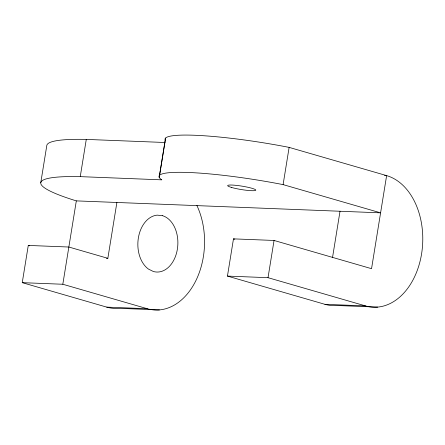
<?xml version="1.0" encoding="UTF-8"?>
<svg xmlns="http://www.w3.org/2000/svg" width="445" height="445" viewBox="0 0 445 445"><rect width="100%" height="100%" fill="white"/><g stroke="black" fill="none" stroke-linecap="round" stroke-linejoin="round"><path stroke-width="0.67" d="M159.455 309.915L118.882 308.318A66.494 46.669 -87.7 0 1 106.75 307.128L22.25 282.658L28.28 245.434L68.847 247.025L107.846 258.317L116.89 202.475M40.779 182.684L46.808 145.454A152.585 18.595 9.2 0 1 86.28 139.407L165.062 142.506M196.907 205.523A66.494 46.669 -87.7 0 1 196.184 280.022A66.494 46.669 -87.7 0 1 147.317 308.724L62.817 284.255L76.323 200.879A152.585 18.595 9.2 0 1 80.25 176.637L86.28 139.407M159.21 177.344L165.24 140.114A98.473 11.998 9.2 0 1 289.128 147.384L386.622 175.614A66.494 46.669 -87.7 0 1 421.571 253.939A66.494 46.669 -87.7 0 1 365.517 305.915L324.95 304.324L227.451 276.089L233.48 238.865L274.053 240.456L371.547 268.685L386.622 175.614L384.558 175.536M159.566 175.28L165.596 138.05M365.517 305.915L268.024 277.686L274.053 240.456M80.25 176.637L161.796 179.847A98.473 11.998 9.2 0 1 283.098 184.614L289.128 147.384M332.521 257.56L340.024 211.247M76.323 200.879L380.592 212.844L283.098 184.614M106.472 258.267L107.846 258.317M227.451 276.089L268.024 277.686M22.25 282.658L62.817 284.255M377.655 307.106L337.082 305.509A66.494 46.669 -87.7 0 1 324.95 304.324M106.75 307.128L147.317 308.724M233.48 238.865L234.815 239.249M28.28 245.434L29.604 245.812M162.392 215.647L157.191 215.141A28.497 20.003 -87.7 0 0 138.367 237.925A28.497 20.003 -87.7 0 0 148.452 269.08L153.347 271.495A28.497 20.003 -87.7 0 0 177.366 249.217A28.497 20.003 -87.7 0 0 162.392 215.647M231.6 187.467A14.251 1.736 9.2 0 0 255.258 190.51A14.251 1.736 9.2 0 0 238.37 185.621A14.251 1.736 9.2 0 0 231.6 187.467"/></g></svg>
